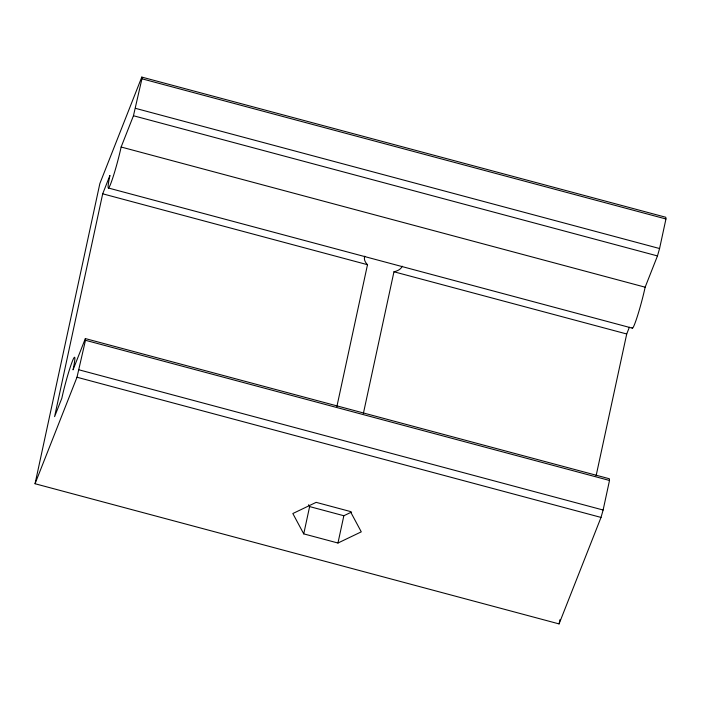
<?xml version="1.0" encoding="UTF-8"?>
<svg xmlns="http://www.w3.org/2000/svg" width="701" height="701" viewBox="0 0 701 701"><rect width="100%" height="100%" fill="white"/><g stroke="black" fill="none" stroke-linecap="round" stroke-linejoin="round"><path stroke-width="1.05" d="M141.795 77.092L141.935 78.792L133.453 115.744L121.133 147.017A27.751 2.077 -75 0 1 110.627 183.969A27.751 2.077 -75 0 1 109.934 175.452L102.697 193.809L54.59 416.648L61.828 398.282A27.751 2.077 -75 0 1 72.334 361.33A27.751 2.077 -75 0 1 73.027 369.856L85.347 338.583L609.362 478.757L609.502 480.465L603.123 510.021L601.02 517.417L559.065 623.908L35.05 483.734L99.849 183.583L141.795 77.092L665.81 217.266L665.95 218.975L659.571 248.531L657.468 255.926L645.148 287.191A27.751 2.077 -75 0 1 637.156 316.975A27.751 2.077 -75 0 1 632.118 327.542M35.05 483.734L76.996 377.243L85.478 340.292L85.347 338.583M303.735 533.873L292.834 513.535L316.151 502.354L350.369 511.511L361.278 531.849L337.961 543.021L303.735 533.873L309.623 506.586L308.633 504.738M336.892 406.484L367.499 264.698A19.426 10.594 12.2 0 1 364.792 256.189M363.355 413.564L393.962 271.778A19.426 10.594 12.2 0 0 402.216 266.205M337.961 543.021L343.849 515.743L351.622 512.01M559.065 623.908L559.994 619.64M596.104 475.795L626.72 333.983L629.384 327.218M393.962 271.778L626.72 333.983M141.935 78.792L665.95 218.975M135.547 108.357L659.571 248.531M133.453 115.744L657.468 255.926M121.133 147.017L645.148 287.191M108.48 188.034L632.495 328.208M102.697 193.809L367.499 264.698M85.478 340.292L609.502 480.465M79.099 369.848L603.123 510.021M76.996 377.243L601.02 517.417M309.623 506.586L343.849 515.743"/></g></svg>
